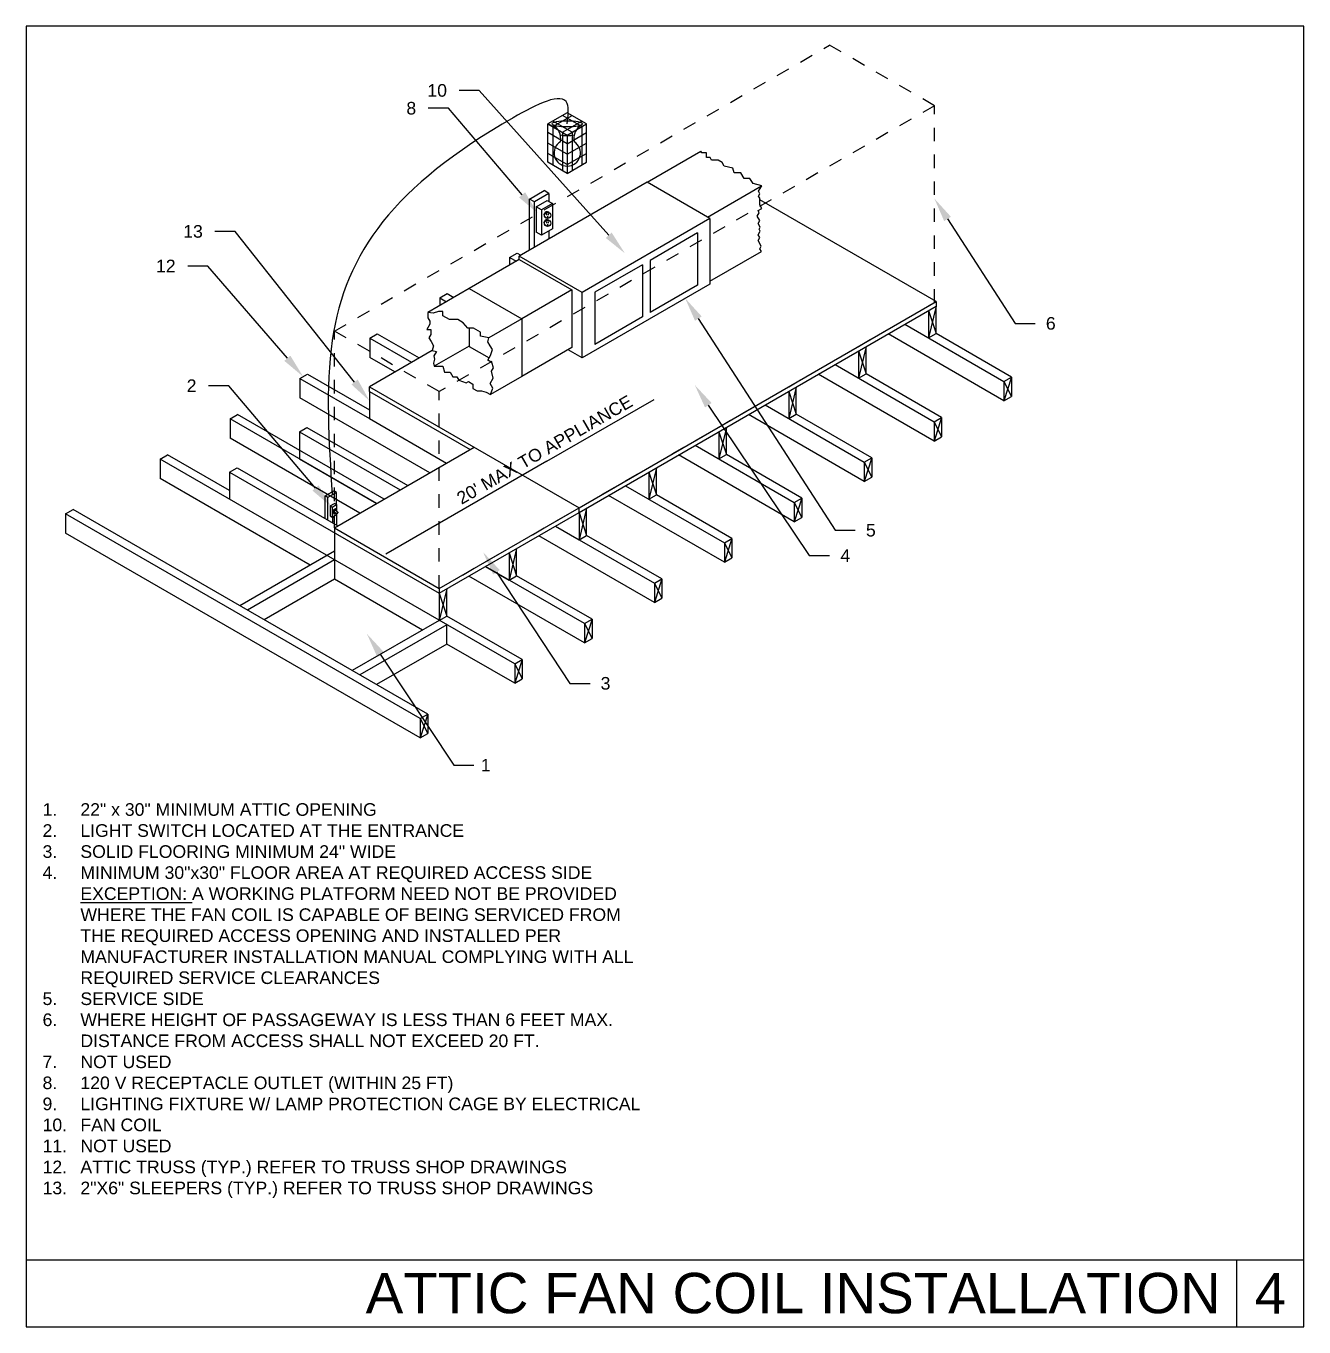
# Model space of a CAD drawing. Header units: inches. Extents: x -22 to 145, y -20 to 61.
# Drawn here: x 9.62 to 19.12, y -19.35 to -9.68 of the extents above; entities that cross this region are included whole.
import ezdxf
from ezdxf import colors
from ezdxf.entities.mleader import LeaderData, LeaderLine
from ezdxf.enums import TextEntityAlignment as Align
from ezdxf.math import Vec2, Vec3

# ---------------------------------------------------------------- set-up
doc = ezdxf.new("R2010")
doc.units = ezdxf.units.IN
doc.header["$MEASUREMENT"] = 0
doc.linetypes.add('DASHEDX2', pattern=[1.5, 1, -0.5])
for name, color, linetype in [('1-MECH_EQUIP', 5, 'Continuous'), ('GEC_BORDER', 2, 'Continuous'), ('M-DET-MEDIUM', 3, 'Continuous'), ('M-DET-THIN', 9, 'Continuous'), ('M-DET-TXT', 2, 'Continuous'), ('M-DET-WIDE', 255, 'Continuous')]:
    doc.layers.add(name, color=color, linetype=linetype)
doc.styles.add('ARC-TEXT', font='arial.ttf', dxfattribs={"width": 1.00018, "height": 0.0938})
doc.styles.get("Standard").update_dxf_attribs({"font": 'arial.ttf'})
doc.styles.add('TITLE1', font='arial.ttf')

msp = doc.modelspace()

# ---------------------------------------------------------------- linework, layer by layer
at = {"layer": '1-MECH_EQUIP', "color": 1, "linetype": 'DASHEDX2', "ltscale": 0.05}
msp.add_line((12.69114, -13.86092), (16.37174, -11.73592), dxfattribs=at)
at = {"layer": 'GEC_BORDER', "color": 3}
for p, q in [((9.61928, -18.85), (19.11928, -18.85)), ((18.61928, -19.35), (18.61928, -18.85))]:
    msp.add_line(p, q, dxfattribs=at)
at = {"layer": 'GEC_BORDER', "color": 5}
msp.add_line((18.61928, -19.35), (18.61928, -18.85), dxfattribs=at)
at = {"layer": 'GEC_BORDER', "color": 3}
msp.add_lwpolyline([(19.11928, -9.68), (9.61928, -9.68), (9.61928, -19.35), (19.11928, -19.35)], close=True, dxfattribs=at)
at = {"layer": 'M-DET-MEDIUM'}
for p, q in [((13.57076, -10.44881), (13.64265, -10.49031)), ((14.23562, -10.84126), (14.63672, -10.60968)), ((14.64227, -10.62303), (14.63672, -10.60968)), ((14.67835, -10.62303), (14.64227, -10.62303)), ((14.67835, -10.65684), (14.67835, -10.62303)), ((14.70446, -10.65684), (14.67835, -10.65684)), ((14.71608, -10.67696), (14.70446, -10.65684)), ((14.76412, -10.67696), (14.71608, -10.67696)), ((14.79313, -10.69371), (14.76412, -10.67696)), ((14.80958, -10.7222), (14.79313, -10.69371)), ((14.87355, -10.73777), (14.80958, -10.7222)), ((14.88257, -10.77085), (14.87355, -10.73777)), ((14.93418, -10.77085), (14.88257, -10.77085)), ((14.95802, -10.81215), (14.93418, -10.77085)), ((15.00081, -10.81215), (14.95802, -10.81215)), ((15.02364, -10.8517), (15.00081, -10.81215)), ((13.36266, -10.96586), (13.47092, -10.90336)), ((13.50635, -10.92382), (13.3981, -10.98632)), ((13.50635, -10.92382), (13.47092, -10.90336)), ((13.50635, -10.92382), (13.50635, -10.98454)), ((14.68467, -11.10051), (15.08576, -10.86894)), ((15.08845, -10.86739), (15.02364, -10.8517)), ((15.06456, -10.90877), (15.08845, -10.86739)), ((15.07523, -10.92725), (15.06456, -10.90877)), ((13.36266, -11.34526), (13.36266, -10.96586)), ((13.3981, -10.98632), (13.36266, -10.96586)), ((13.3981, -11.3248), (13.3981, -10.98632)), ((13.4115, -11.02382), (13.49295, -10.9768)), ((13.53367, -11.00031), (13.45223, -11.04733)), ((13.49295, -10.9768), (13.53367, -11.00031)), ((13.53367, -11.00031), (13.53367, -11.18839)), ((15.06522, -10.94458), (15.07523, -10.92725)), ((15.07372, -10.95929), (15.06522, -10.94458)), ((15.07372, -10.98552), (15.07372, -10.95929)), ((15.07372, -11.00825), (15.07372, -10.98552)), ((15.0894, -11.0354), (15.07372, -11.00825)), ((13.45223, -11.04733), (13.4115, -11.02382)), ((13.4115, -11.02382), (13.4115, -11.2119)), ((13.45223, -11.04733), (13.45223, -11.23541)), ((13.48515, -11.10726), (13.48119, -11.10498)), ((13.49103, -11.0869), (13.49103, -11.07431)), ((13.50278, -11.0869), (13.50278, -11.07431)), ((13.50866, -11.06654), (13.5047, -11.06425)), ((15.05476, -11.09458), (15.07011, -11.06798)), ((15.07329, -11.12667), (15.05476, -11.09458)), ((15.06083, -11.0519), (15.0894, -11.0354)), ((15.07011, -11.06798), (15.06083, -11.0519)), ((13.45223, -11.23541), (13.4115, -11.2119)), ((13.53367, -11.18839), (13.45223, -11.23541)), ((13.48515, -11.16592), (13.48119, -11.16363)), ((13.49103, -11.14556), (13.49103, -11.13296)), ((13.50278, -11.14556), (13.50278, -11.13296)), ((13.50866, -11.1252), (13.5047, -11.12291)), ((13.50635, -11.20416), (13.50635, -11.2623)), ((15.06077, -11.14835), (15.07329, -11.12667)), ((15.07658, -11.17573), (15.06077, -11.14835)), ((15.06158, -11.23183), (15.07711, -11.20494)), ((15.06841, -11.18987), (15.07658, -11.17573)), ((15.07711, -11.20494), (15.06841, -11.18987)), ((14.61074, -11.21846), (14.25811, -11.42205)), ((14.61074, -11.21846), (14.61074, -11.60631)), ((15.06104, -11.27463), (15.07367, -11.25277)), ((15.0852, -11.31647), (15.06104, -11.27463)), ((15.07367, -11.25277), (15.06158, -11.23183)), ((13.21416, -11.40002), (13.26992, -11.36782)), ((13.21416, -11.40002), (13.21416, -11.45773)), ((13.21416, -11.40002), (13.26414, -11.42888)), ((13.26992, -11.36782), (13.29675, -11.38331)), ((13.28565, -11.41646), (13.28565, -11.38972)), ((14.70298, -11.57653), (15.08576, -11.35553)), ((15.0742, -11.33552), (15.0852, -11.31647)), ((15.08576, -11.35553), (15.0742, -11.33552)), ((13.28565, -11.41646), (12.91241, -11.63195)), ((14.20115, -11.45494), (13.84853, -11.65853)), ((14.20115, -11.45494), (14.20115, -11.84279)), ((14.25811, -11.42205), (14.25811, -11.8099)), ((12.91241, -11.63195), (12.60678, -11.80841)), ((12.69455, -11.70002), (12.75031, -11.66782)), ((12.69455, -11.70002), (12.69455, -11.75773)), ((12.69455, -11.70002), (12.74453, -11.72888)), ((12.75031, -11.66782), (12.80029, -11.69668)), ((12.91241, -11.63011), (13.30439, -11.85642)), ((13.67763, -11.64093), (13.30439, -11.85642)), ((13.84853, -11.65853), (13.84853, -12.04638)), ((14.61074, -11.60631), (14.25811, -11.8099)), ((16.32844, -11.79538), (16.32844, -11.99805)), ((16.3842, -11.72873), (16.3842, -11.76319)), ((16.3842, -11.96586), (16.3842, -11.76319)), ((12.64498, -11.81422), (12.60678, -11.80841)), ((12.60678, -11.80841), (12.60678, -11.84819)), ((12.60678, -11.84819), (12.62148, -11.87364)), ((12.62148, -11.87364), (12.62148, -11.89532)), ((12.68474, -11.80189), (12.64498, -11.81422)), ((12.71865, -11.80189), (12.68474, -11.80189)), ((12.71865, -11.83332), (12.71865, -11.80189)), ((12.76839, -11.86204), (12.71865, -11.83332)), ((12.82927, -11.86204), (12.76839, -11.86204)), ((12.86986, -11.88547), (12.82927, -11.86204)), ((12.90483, -11.92652), (12.86986, -11.88547)), ((13.30439, -11.85642), (13.06035, -11.99731)), ((13.30439, -11.85642), (13.30439, -12.28555)), ((14.20115, -11.84279), (13.84853, -12.04638)), ((12.17493, -12.00002), (12.23069, -11.96782)), ((12.23069, -11.96782), (12.54154, -12.14729)), ((12.62148, -11.89532), (12.59801, -11.93597)), ((12.59801, -11.93597), (12.62928, -11.93597)), ((12.62928, -11.97314), (12.6148, -11.99823)), ((12.62928, -11.93597), (12.62928, -11.97314)), ((12.94574, -11.92652), (12.90483, -11.92652)), ((12.91241, -11.92652), (12.91241, -12.06109)), ((12.99807, -11.95673), (12.94574, -11.92652)), ((12.99807, -11.98619), (12.99807, -11.95673)), ((13.06035, -11.99731), (12.99807, -11.98619)), ((16.88918, -12.46541), (16.02855, -11.96853)), ((16.15293, -11.89672), (16.88918, -12.32179)), ((16.32844, -11.99805), (16.3842, -11.96586)), ((16.94494, -12.2896), (16.3842, -11.96586)), ((12.17493, -12.00002), (12.17493, -12.14364)), ((12.17493, -12.00002), (12.48578, -12.17949)), ((12.6148, -11.99823), (12.63027, -12.02502)), ((12.63027, -12.02502), (12.64897, -12.05741)), ((12.64897, -12.05741), (12.63757, -12.09185)), ((12.91241, -12.05925), (12.65238, -12.20937)), ((12.91241, -12.06109), (13.06183, -12.14689)), ((13.05294, -12.02703), (13.06035, -11.99731)), ((13.07055, -12.05753), (13.05294, -12.02703)), ((13.08658, -12.08529), (13.07055, -12.05753)), ((13.072, -12.12928), (13.08658, -12.08529)), ((13.67763, -12.07006), (13.30439, -12.28555)), ((15.86459, -12.26586), (15.86459, -12.06319)), ((12.3614, -12.2513), (12.17493, -12.14364)), ((12.63757, -12.09185), (12.67096, -12.0992)), ((12.65639, -12.15619), (12.64736, -12.18688)), ((12.67096, -12.0992), (12.65166, -12.13263)), ((12.65166, -12.13263), (12.65639, -12.15619)), ((13.05166, -12.16451), (13.072, -12.12928)), ((13.08181, -12.18191), (13.05166, -12.16451)), ((13.09327, -12.22063), (13.08181, -12.18191)), ((15.80883, -12.09538), (15.80883, -12.29805)), ((11.65531, -12.30002), (11.71108, -12.26782)), ((11.71108, -12.26782), (12.17152, -12.53366)), ((12.64736, -12.18688), (12.65238, -12.20937)), ((12.65238, -12.20937), (12.68796, -12.20774)), ((12.68796, -12.20774), (12.71735, -12.20774)), ((12.71735, -12.20774), (12.73111, -12.25287)), ((12.73111, -12.25287), (12.77198, -12.25287)), ((12.77198, -12.25287), (12.79151, -12.28669)), ((13.07909, -12.24519), (13.09327, -12.22063)), ((13.09254, -12.29702), (13.07909, -12.24519)), ((16.36956, -12.76541), (15.50894, -12.26853)), ((15.63332, -12.19672), (16.36956, -12.62179)), ((15.80883, -12.29805), (15.86459, -12.26586)), ((16.42532, -12.5896), (15.86459, -12.26586)), ((11.65531, -12.30002), (11.65531, -12.44364)), ((11.65531, -12.30002), (12.17152, -12.59805)), ((12.17152, -12.39538), (12.17152, -12.36092)), ((12.79151, -12.28669), (12.82255, -12.28669)), ((12.82255, -12.28669), (12.83774, -12.31299)), ((12.83774, -12.31299), (12.89113, -12.33317)), ((12.89113, -12.33317), (12.90876, -12.323)), ((12.90876, -12.323), (12.94187, -12.34211)), ((12.94187, -12.34211), (12.94187, -12.37471)), ((12.94187, -12.37471), (12.97306, -12.39272)), ((13.06988, -12.33626), (13.09254, -12.29702)), ((13.08998, -12.37108), (13.06988, -12.33626)), ((13.30439, -12.28555), (13.07174, -12.41987)), ((13.07174, -12.41987), (13.08998, -12.37108)), ((15.34497, -12.56586), (15.34497, -12.36319)), ((16.88918, -12.32179), (16.94494, -12.2896)), ((16.88918, -12.32179), (16.88918, -12.46541)), ((16.94494, -12.2896), (16.94494, -12.43322)), ((12.62121, -13.0013), (11.65531, -12.44364)), ((12.17152, -12.39538), (12.17152, -12.59805)), ((12.97306, -12.39272), (13.00474, -12.39272)), ((13.00474, -12.39272), (13.03938, -12.40102)), ((13.03938, -12.40102), (13.07174, -12.41987)), ((15.28921, -12.39538), (15.28921, -12.59805)), ((16.88918, -12.46541), (16.94494, -12.43322)), ((11.1357, -12.60002), (11.19146, -12.56782)), ((12.28173, -13.19729), (11.19146, -12.56782)), ((15.84995, -13.06541), (14.98932, -12.56853)), ((15.1137, -12.49672), (15.84995, -12.92179)), ((15.28921, -12.59805), (15.34497, -12.56586)), ((15.90571, -12.8896), (15.34497, -12.56586)), ((12.22597, -13.22949), (11.1357, -12.60002)), ((11.1357, -12.60002), (11.1357, -12.74364)), ((11.65191, -12.69538), (11.70767, -12.66319)), ((14.82536, -12.86586), (14.82536, -12.66319)), ((16.36956, -12.62179), (16.42532, -12.5896)), ((16.36956, -12.62179), (16.36956, -12.76541)), ((16.42532, -12.5896), (16.42532, -12.73322)), ((11.65191, -12.69538), (11.65191, -12.89805)), ((14.7696, -12.69538), (14.7696, -12.89805)), ((16.36956, -12.76541), (16.42532, -12.73322)), ((11.91171, -13.41092), (12.95094, -12.81092)), ((14.59408, -12.79672), (15.33033, -13.22179)), ((10.61608, -12.90002), (10.67184, -12.86782)), ((13.25187, -14.42179), (10.61608, -12.90002)), ((10.61608, -12.90002), (10.61608, -13.04364)), ((11.13229, -13.13366), (10.67184, -12.86782)), ((15.33033, -13.36541), (14.46971, -12.86853)), ((14.7696, -12.89805), (14.82536, -12.86586)), ((15.38609, -13.1896), (14.82536, -12.86586)), ((15.84995, -12.92179), (15.90571, -12.8896)), ((15.84995, -12.92179), (15.84995, -13.06541)), ((15.90571, -12.8896), (15.90571, -13.03322)), ((11.73157, -13.68767), (10.61608, -13.04364)), ((11.13229, -12.99538), (11.18805, -12.96319)), ((11.13229, -12.99538), (11.13229, -13.19805)), ((14.24998, -12.99538), (14.24998, -13.19805)), ((14.30574, -13.16586), (14.30574, -12.96319)), ((15.84995, -13.06541), (15.90571, -13.03322)), ((14.07447, -13.09672), (14.81072, -13.52179)), ((14.81072, -13.66541), (13.95009, -13.16853)), ((14.24998, -13.19805), (14.30574, -13.16586)), ((14.86648, -13.4896), (14.30574, -13.16586)), ((15.33033, -13.22179), (15.38609, -13.1896)), ((15.33033, -13.22179), (15.33033, -13.36541)), ((15.38609, -13.1896), (15.38609, -13.33322)), ((9.91393, -13.3054), (9.96969, -13.27321)), ((12.54972, -14.82717), (9.91393, -13.3054)), ((9.91393, -13.3054), (9.91393, -13.44902)), ((12.60548, -14.79498), (9.96969, -13.27321)), ((12.69114, -13.86092), (13.73037, -13.26092)), ((12.69114, -13.89538), (13.73037, -13.29538)), ((13.73037, -13.29538), (13.73037, -13.26092)), ((13.73037, -13.29538), (13.73037, -13.49805)), ((13.78613, -13.46586), (13.78613, -13.26319)), ((15.33033, -13.36541), (15.38609, -13.33322)), ((11.91171, -13.41092), (11.91171, -13.44538)), ((11.91171, -13.41092), (12.69114, -13.86092)), ((12.54972, -14.97079), (9.91393, -13.44902)), ((11.91171, -13.44538), (11.91171, -13.79167)), ((14.2911, -13.96541), (13.43048, -13.46853)), ((13.73037, -13.49805), (13.78613, -13.46586)), ((13.73037, -13.49805), (14.2911, -13.82179)), ((14.34686, -13.7896), (13.78613, -13.46586)), ((14.81072, -13.52179), (14.86648, -13.4896)), ((14.81072, -13.52179), (14.81072, -13.66541)), ((14.86648, -13.4896), (14.86648, -13.63322)), ((11.91171, -13.58366), (11.20956, -13.98905)), ((13.21075, -13.59538), (13.21075, -13.79805)), ((13.26651, -13.76586), (13.26651, -13.56319)), ((14.81072, -13.66541), (14.86648, -13.63322)), ((11.91171, -13.64805), (11.26532, -14.02124)), ((13.77148, -14.12179), (13.03524, -13.69672)), ((11.91171, -13.79167), (11.3897, -14.09305)), ((12.56676, -14.16986), (11.91171, -13.79167)), ((13.77148, -14.26541), (12.91086, -13.76853)), ((13.21075, -13.79805), (13.26651, -13.76586)), ((13.82725, -14.0896), (13.26651, -13.76586)), ((14.2911, -13.82179), (14.34686, -13.7896)), ((14.2911, -13.82179), (14.2911, -13.96541)), ((14.34686, -13.7896), (14.34686, -13.93322)), ((12.69114, -13.86092), (12.69114, -13.89538)), ((12.69114, -13.89538), (12.69114, -14.09805)), ((12.7469, -14.06586), (12.7469, -13.86319)), ((14.2911, -13.96541), (14.34686, -13.93322)), ((12.69114, -14.09805), (12.04475, -14.47124)), ((12.69114, -14.09805), (12.7469, -14.06586)), ((13.30763, -14.3896), (12.7469, -14.06586)), ((13.77148, -14.12179), (13.82725, -14.0896)), ((13.82725, -14.0896), (13.82725, -14.23322)), ((12.7469, -14.13024), (12.10051, -14.50344)), ((12.7469, -14.27386), (12.7469, -14.13024)), ((13.77148, -14.12179), (13.77148, -14.26541)), ((12.7469, -14.27386), (12.22489, -14.57525)), ((13.25187, -14.56541), (12.7469, -14.27386)), ((13.77148, -14.26541), (13.82725, -14.23322)), ((13.25187, -14.42179), (13.30763, -14.3896)), ((13.30763, -14.3896), (13.30763, -14.53322)), ((13.25187, -14.42179), (13.25187, -14.56541)), ((13.25187, -14.56541), (13.30763, -14.53322)), ((12.54972, -14.82717), (12.60548, -14.79498)), ((12.60548, -14.79498), (12.60548, -14.9386)), ((12.54972, -14.82717), (12.54972, -14.97079)), ((12.54972, -14.97079), (12.60548, -14.9386))]:
    msp.add_line(p, q, dxfattribs=at)
at = {"layer": 'M-DET-MEDIUM', "color": 3}
for p, q in [((16.3842, -11.72873), (15.07372, -10.9724)), ((13.73037, -13.26092), (16.3842, -11.72873)), ((13.73037, -13.29538), (16.3842, -11.76319)), ((12.63757, -12.09185), (12.17152, -12.36092)), ((12.17152, -12.36092), (13.73037, -13.26092)), ((12.17152, -12.39538), (12.9211, -12.82815)), ((11.70767, -12.66319), (12.45724, -13.09596)), ((12.17152, -12.59805), (12.74559, -12.92949)), ((12.10159, -13.3013), (11.1357, -12.74364)), ((11.65191, -12.69538), (12.40148, -13.12815)), ((11.65191, -12.89805), (12.22597, -13.22949)), ((11.13229, -12.99538), (12.69114, -13.89538)), ((11.18805, -12.96319), (11.93763, -13.39596)), ((11.84207, -13.17183), (11.90702, -13.13433)), ((11.92828, -13.1466), (11.86333, -13.1841)), ((11.92828, -13.1466), (11.90702, -13.13433)), ((11.92828, -13.23723), (11.92828, -13.1466)), ((11.84207, -13.34079), (11.84207, -13.17183)), ((11.86333, -13.1841), (11.84207, -13.17183)), ((11.86333, -13.35306), (11.86333, -13.1841)), ((11.87957, -13.24661), (11.91204, -13.22786)), ((11.87957, -13.24661), (11.89581, -13.25598)), ((11.87957, -13.24661), (11.87957, -13.32161)), ((11.89581, -13.25598), (11.92828, -13.23723)), ((11.92828, -13.23723), (11.91204, -13.22786)), ((11.92828, -13.23723), (11.92828, -13.28273)), ((11.87957, -13.32161), (11.89581, -13.33098)), ((11.89581, -13.25598), (11.89581, -13.33098)), ((11.89581, -13.33098), (11.92828, -13.31223)), ((11.90462, -13.27568), (11.91991, -13.26685)), ((11.90462, -13.30269), (11.90462, -13.27568)), ((11.90462, -13.30269), (11.90963, -13.2998)), ((11.907, -13.29828), (11.92365, -13.30789)), ((11.90847, -13.28527), (11.92323, -13.27675)), ((11.92365, -13.30324), (11.90847, -13.28527)), ((11.9384, -13.29472), (11.92323, -13.27675)), ((11.92365, -13.30324), (11.9384, -13.29472)), ((11.92365, -13.30789), (11.9384, -13.29937)), ((11.92365, -13.30789), (11.92365, -13.30324)), ((11.92828, -13.30521), (11.92828, -13.31223)), ((11.92828, -13.31223), (11.92828, -13.39056)), ((11.9384, -13.29472), (11.9384, -13.29937)), ((13.55485, -13.39672), (13.73037, -13.49805)), ((13.03524, -13.69672), (13.21075, -13.79805))]:
    msp.add_line(p, q, dxfattribs=at)
at = {"layer": 'M-DET-MEDIUM'}
for centre, radius in [((13.49691, -11.0869), 0.02351), ((13.49691, -11.09899), 0.00283), ((13.49691, -11.14556), 0.02351), ((13.49691, -11.15765), 0.00283)]:
    msp.add_circle(centre, radius, dxfattribs=at)
for centre, radius, start, end in [((13.47369, -10.51794), 0.12068, 349.505901, 59.673721), ((13.8116, -10.51794), 0.12068, 120.326279, 190.494099), ((13.64215, -10.62401), 0.09773, 120.6349, 270.292934), ((13.64315, -10.62401), 0.09773, 269.707066, 59.3651), ((13.49295, -11.08461), 0.02351, 60, 240), ((13.49295, -11.14327), 0.02351, 60, 240)]:
    msp.add_arc(centre, radius, start, end, dxfattribs=at)
at = {"layer": 'M-DET-MEDIUM', "color": 3}
for centre, radius, start, end in [((11.90173, -13.33323), 0.00493, 124.733663, 256.590927), ((11.90173, -13.34283), 0.00493, 103.409073, 256.590927), ((11.88487, -13.28919), 0.02392, 325.62198, 34.37802), ((11.90756, -13.32833), 0.00493, 283.409073, 76.590927), ((11.90756, -13.33792), 0.00493, 283.409073, 76.590927), ((11.90756, -13.34751), 0.00493, 283.409073, 76.590927), ((11.89604, -13.28036), 0.02743, 7.563935, 29.508013), ((11.90173, -13.35242), 0.00493, 103.409073, 256.590927), ((11.90173, -13.36201), 0.00493, 103.409073, 256.590927), ((11.90173, -13.37161), 0.00493, 103.409073, 189.622714), ((11.90756, -13.35711), 0.00493, 283.409073, 76.590927), ((11.90756, -13.3667), 0.00493, 283.409073, 76.590927), ((11.90756, -13.37629), 0.00493, 306.05701, 76.590927)]:
    msp.add_arc(centre, radius, start, end, dxfattribs=at)
at = {"layer": 'M-DET-MEDIUM'}
msp.add_ellipse((13.64265, -10.4073), major_axis=(0.11251, 0), ratio=0.205868, dxfattribs=at)
msp.add_ellipse((13.64265, -10.47151), major_axis=(0.07707, 0), ratio=0.2987347, start_param=3.9731494, end_param=5.4516286, dxfattribs=at)
msp.add_spline([(13.64265, -10.4073), (13.64265, -10.25632), (13.2409, -10.36196), (11.89581, -12.01638), (11.89581, -13.16535)], degree=3, dxfattribs=at)
at = {"layer": 'M-DET-THIN', "linetype": 'DASHEDX2', "ltscale": 0.05}
for p, q in [((11.91171, -11.94745), (15.59232, -9.82245)), ((16.37174, -10.27245), (15.59232, -9.82245)), ((16.37174, -10.27245), (12.69114, -12.39745)), ((16.37174, -11.73592), (16.37174, -10.27245)), ((11.91171, -13.41092), (11.91171, -11.94745)), ((12.69114, -12.39745), (11.91171, -11.94745)), ((12.69114, -13.86092), (12.69114, -12.39745))]:
    msp.add_line(p, q, dxfattribs=at)
at = {"layer": 'M-DET-THIN', "color": 9}
for p, q in [((13.64265, -10.3243), (13.49888, -10.4073)), ((13.53482, -10.42805), (13.67859, -10.34505)), ((13.75047, -10.42805), (13.60671, -10.34505)), ((13.78641, -10.4073), (13.64265, -10.3243)), ((13.49888, -10.4073), (13.64265, -10.49031)), ((13.49888, -10.69249), (13.49888, -10.4073)), ((13.57076, -10.44881), (13.49888, -10.4073)), ((13.67859, -10.46956), (13.53482, -10.38655)), ((13.53482, -10.42805), (13.53482, -10.71324)), ((13.60671, -10.46956), (13.75047, -10.38655)), ((13.64265, -10.49031), (13.78641, -10.4073)), ((13.75047, -10.42805), (13.75047, -10.71324)), ((13.78641, -10.69249), (13.78641, -10.4073)), ((13.64265, -10.55569), (13.49888, -10.47269)), ((13.60671, -10.46956), (13.60671, -10.75474)), ((13.64265, -10.55569), (13.78641, -10.47269)), ((13.64265, -10.49031), (13.64265, -10.77549)), ((13.67859, -10.46956), (13.67859, -10.75474)), ((13.64265, -10.6329), (13.49888, -10.5499)), ((13.64265, -10.7101), (13.49888, -10.6271)), ((13.64265, -10.6329), (13.78641, -10.5499)), ((13.64265, -10.7101), (13.78641, -10.6271)), ((13.64265, -10.77549), (13.49888, -10.69249)), ((13.64265, -10.77549), (13.78641, -10.69249)), ((16.3842, -11.76319), (16.32844, -11.99805)), ((16.32844, -11.79538), (16.3842, -11.96586)), ((15.86459, -12.06319), (15.80883, -12.29805)), ((15.80883, -12.09538), (15.86459, -12.26586)), ((15.34497, -12.36319), (15.28921, -12.59805)), ((16.94494, -12.2896), (16.88918, -12.46541)), ((16.88918, -12.32179), (16.94494, -12.43322)), ((15.28921, -12.39538), (15.34497, -12.56586)), ((14.82536, -12.66319), (14.7696, -12.89805)), ((16.42532, -12.5896), (16.36956, -12.76541)), ((16.36956, -12.62179), (16.42532, -12.73322)), ((14.7696, -12.69538), (14.82536, -12.86586)), ((15.90571, -12.8896), (15.84995, -13.06541)), ((15.84995, -12.92179), (15.90571, -13.03322)), ((14.30574, -12.96319), (14.24998, -13.19805)), ((14.24998, -12.99538), (14.30574, -13.16586)), ((15.38609, -13.1896), (15.33033, -13.36541)), ((15.33033, -13.22179), (15.38609, -13.33322)), ((13.78613, -13.26319), (13.73037, -13.49805)), ((13.73037, -13.29538), (13.78613, -13.46586)), ((14.86648, -13.4896), (14.81072, -13.66541)), ((14.81072, -13.52179), (14.86648, -13.63322)), ((13.26651, -13.56319), (13.21075, -13.79805)), ((13.21075, -13.59538), (13.26651, -13.76586)), ((14.34686, -13.7896), (14.2911, -13.96541)), ((14.2911, -13.82179), (14.34686, -13.93322)), ((12.7469, -13.86319), (12.69114, -14.09805)), ((12.69114, -13.89538), (12.7469, -14.06586)), ((13.82725, -14.0896), (13.77148, -14.26541)), ((13.77148, -14.12179), (13.82725, -14.23322)), ((13.30763, -14.3896), (13.25187, -14.56541)), ((13.25187, -14.42179), (13.30763, -14.53322)), ((12.60548, -14.79498), (12.54972, -14.97079)), ((12.54972, -14.82717), (12.60548, -14.9386))]:
    msp.add_line(p, q, dxfattribs=at)
at = {"layer": 'M-DET-TXT'}
msp.add_line((13.49186, -12.91487), (14.28817, -12.45512), dxfattribs=at)
at = {"layer": 'M-DET-TXT', "color": 2}
msp.add_line((13.49186, -12.91487), (12.29389, -13.60652), dxfattribs=at)
at = {"layer": 'M-DET-WIDE'}
for p, q in [((14.23562, -10.84126), (13.28565, -11.38972)), ((14.70298, -11.11109), (14.23562, -10.84126)), ((14.70298, -11.11109), (13.75301, -11.65955)), ((14.70298, -11.11109), (14.70298, -11.59768)), ((13.75301, -11.65955), (13.28565, -11.38972)), ((13.28565, -11.41462), (13.67763, -11.64093)), ((14.70298, -11.59768), (13.75301, -12.14615)), ((13.67763, -11.64093), (13.67763, -12.07006)), ((13.75301, -12.14615), (13.75301, -11.65955)), ((13.75301, -12.14615), (13.64943, -12.08634))]:
    msp.add_line(p, q, dxfattribs=at)

# ---------------------------------------------------------------- texts
at = {"layer": 'M-DET-TXT'}
msp.add_text("20' MAX TO APPLIANCE", height=0.09375, rotation=30, dxfattribs=at).set_placement((12.85652, -13.23971))
at = {"layer": 'M-DET-TXT', "style": 'TITLE1'}
msp.add_text('4', height=0.3, dxfattribs=at).set_placement((18.86928, -19.1), align=Align.MIDDLE_CENTER)
at = {"layer": 'M-DET-TXT'}
for s, insert, char_height, width, attachment_point, style in [('\\pi-0.28125,l0.375,t0.375;1.^I22" x 30" MINIMUM ATTIC OPENING\\P2.^ILIGHT SWITCH LOCATED AT THE ENTRANCE\\P3.^ISOLID FLOORING MINIMUM 24" WIDE\\P4.^IMINIMUM 30"x30" FLOOR AREA AT REQUIRED ACCESS SIDE\\P^I{\\LEXCEPTION:} A WORKING PLATFORM NEED NOT BE PROVIDED WHERE THE FAN COIL IS CAPABLE OF BEING SERVICED FROM THE REQUIRED ACCESS OPENING AND INSTALLED PER MANUFACTURER INSTALLATION MANUAL COMPLYING WITH ALL REQUIRED SERVICE CLEARANCES\\P5.^ISERVICE SIDE \\P6.^IWHERE HEIGHT OF PASSAGEWAY IS LESS THAN 6 FEET MAX.  DISTANCE FROM ACCESS SHALL NOT EXCEED 20 FT.\\P7.^INOT USED\\P8.^I120 V RECEPTACLE OUTLET (WITHIN 25 FT)\\P9.^ILIGHTING FIXTURE W/ LAMP PROTECTION CAGE BY ELECTRICAL\\P10.^IFAN COIL\\P11.^INOT USED \\P12.^IATTIC TRUSS (TYP.) REFER TO TRUSS SHOP DRAWINGS\\P13.^I2"X6" SLEEPERS (TYP.) REFER TO TRUSS SHOP DRAWINGS', (9.64852, -15.45675), 0.09375, 4.5063936, 1, 'ARC-TEXT'), ('ATTIC FAN COIL INSTALLATION  ', (18.50057, -19.1), 0.3, 9.078125, 6, 'TITLE1')]:
    msp.add_mtext(s, dxfattribs=dict(at, insert=insert, char_height=char_height, width=width, attachment_point=attachment_point, style=style))

# ---------------------------------------------------------------- leaders
ml = msp.add_multileader_mtext('Standard', dxfattribs=at)
ml.set_content('10', color=256)
ml.set_leader_properties()
ml.build(insert=Vec2(0, 0))
ml.multileader.update_dxf_attribs({"text_right_attachment_type": 2, "dogleg_length": 0.36, "arrow_head_size": 0.18})
ctx = ml.context
ctx.base_point, ctx.char_height, ctx.arrow_head_size, ctx.landing_gap_size, ctx.plane_origin = Vec3(12.53346, -10.15936), 0.09375, 0.18, 0.09, Vec3(18.72671, -11.74293)
ctx.right_attachment, ctx.text_align_type = 2, 2
notes = []
notes.append((ctx, [(1, (1, 1, 0), (12.98849, -10.15956), (-1, 0), 0.14988, [(0, [(14.07119, -11.3696)], 0, [])])]))
ctx.mtext.insert, ctx.mtext.defined_height, ctx.mtext.alignment, ctx.mtext.flow_direction = Vec3(12.74861, -10.11169), 0.16728, 3, 5
ml = msp.add_multileader_mtext('Standard', dxfattribs=at)
ml.set_content('8', color=256)
ml.set_leader_properties()
ml.build(insert=Vec2(0, 0))
ml.multileader.update_dxf_attribs({"text_right_attachment_type": 2, "dogleg_length": 0.36, "arrow_head_size": 0.18})
ctx = ml.context
ctx.base_point, ctx.char_height, ctx.arrow_head_size, ctx.landing_gap_size, ctx.plane_origin = Vec3(12.36783, -10.29158), 0.09375, 0.18, 0.09, Vec3(18.4977, -11.87515)
ctx.right_attachment, ctx.text_align_type = 2, 2
notes.append((ctx, [(1, (1, 1, 0), (12.75948, -10.29178), (-1, 0), 0.14988, [(0, [(13.42359, -11.072)], 0, [])])]))
ctx.mtext.insert, ctx.mtext.defined_height, ctx.mtext.alignment, ctx.mtext.flow_direction = Vec3(12.5196, -10.24391), 0.16728, 3, 5
ml = msp.add_multileader_mtext('Standard', dxfattribs=at)
ml.set_content('6', color=256)
ml.set_leader_properties()
ml.build(insert=Vec2(0, 0))
ml.multileader.update_dxf_attribs({"text_right_attachment_type": 2, "dogleg_length": 0.36, "arrow_head_size": 0.18})
ctx = ml.context
ctx.base_point, ctx.char_height, ctx.arrow_head_size, ctx.landing_gap_size, ctx.plane_origin = Vec3(17.12151, -11.89076), 0.09375, 0.18, 0.09, Vec3(20.47965, -11.26081)
ctx.right_attachment, ctx.text_align_type = 2, 2
notes.append((ctx, [(0, (1, 1, 0), (16.97163, -11.89076), (1, 0), 0.14988, [(0, [(16.37174, -10.96248)], 0, [])])]))
ctx.mtext.insert, ctx.mtext.defined_height, ctx.mtext.alignment, ctx.mtext.flow_direction = Vec3(17.27342, -11.84309), 0.16728, 3, 5
ml = msp.add_multileader_mtext('Standard', dxfattribs=at)
ml.set_content('13', color=256)
ml.set_leader_properties()
ml.build(insert=Vec2(0, 0))
ml.multileader.update_dxf_attribs({"text_right_attachment_type": 2, "dogleg_length": 0.36, "arrow_head_size": 0.18})
ctx = ml.context
ctx.base_point, ctx.char_height, ctx.arrow_head_size, ctx.landing_gap_size, ctx.plane_origin = Vec3(10.71808, -11.20729), 0.09375, 0.18, 0.09, Vec3(16.91165, -12.79085)
ctx.right_attachment, ctx.text_align_type = 2, 2
notes.append((ctx, [(1, (1, 1, 0), (11.17343, -11.20748), (-1, 0), 0.14988, [(0, [(12.17388, -12.46742)], 0, [])])]))
ctx.mtext.insert, ctx.mtext.defined_height, ctx.mtext.alignment, ctx.mtext.flow_direction = Vec3(10.93355, -11.15958), 0.16728, 3, 5
ml = msp.add_multileader_mtext('Standard', dxfattribs=at)
ml.set_content('12', color=256)
ml.set_leader_properties()
ml.build(insert=Vec2(0, 0))
ml.multileader.update_dxf_attribs({"text_right_attachment_type": 2, "dogleg_length": 0.36, "arrow_head_size": 0.18})
ctx = ml.context
ctx.base_point, ctx.char_height, ctx.arrow_head_size, ctx.landing_gap_size, ctx.plane_origin = Vec3(10.51693, -11.46358), 0.09375, 0.18, 0.09, Vec3(16.70953, -13.04714)
ctx.right_attachment, ctx.text_align_type = 2, 2
notes.append((ctx, [(1, (1, 1, 0), (10.97131, -11.46377), (-1, 0), 0.14988, [(0, [(11.67939, -12.28612)], 0, [])])]))
ctx.mtext.insert, ctx.mtext.defined_height, ctx.mtext.alignment, ctx.mtext.flow_direction = Vec3(10.73144, -11.4167), 0.16728, 3, 5
ml = msp.add_multileader_mtext('Standard', dxfattribs=at)
ml.set_content('5', color=256)
ml.set_leader_properties()
ml.build(insert=Vec2(0, 0))
ml.multileader.update_dxf_attribs({"text_right_attachment_type": 2, "dogleg_length": 0.36, "arrow_head_size": 0.18})
ctx = ml.context
ctx.base_point, ctx.char_height, ctx.arrow_head_size, ctx.landing_gap_size, ctx.plane_origin = Vec3(15.78369, -13.42823), 0.09375, 0.18, 0.09, Vec3(19.14182, -12.79828)
ctx.right_attachment, ctx.text_align_type = 2, 2
notes.append((ctx, [(0, (1, 1, 0), (15.63381, -13.42823), (1, 0), 0.14988, [(0, [(14.51935, -11.7037)], 0, [])])]))
ctx.mtext.insert, ctx.mtext.defined_height, ctx.mtext.alignment, ctx.mtext.flow_direction = Vec3(15.93585, -13.38056), 0.16728, 3, 5
ml = msp.add_multileader_mtext('Standard', dxfattribs=at)
ml.set_content('2', color=256)
ml.set_leader_properties()
ml.build(insert=Vec2(0, 0))
ml.multileader.update_dxf_attribs({"text_right_attachment_type": 2, "dogleg_length": 0.36, "arrow_head_size": 0.18})
ctx = ml.context
ctx.base_point, ctx.char_height, ctx.arrow_head_size, ctx.landing_gap_size, ctx.plane_origin = Vec3(10.73442, -12.35362), 0.09375, 0.18, 0.09, Vec3(16.86461, -13.93718)
ctx.right_attachment, ctx.text_align_type = 2, 2
notes.append((ctx, [(1, (1, 1, 0), (11.12639, -12.35381), (-1, 0), 0.14988, [(0, [(11.88769, -13.25129)], 0, [])])]))
ctx.mtext.insert, ctx.mtext.defined_height, ctx.mtext.alignment, ctx.mtext.flow_direction = Vec3(10.88651, -12.30675), 0.16728, 3, 5
ml = msp.add_multileader_mtext('Standard', dxfattribs=at)
ml.set_content('4', color=256)
ml.set_leader_properties()
ml.build(insert=Vec2(0, 0))
ml.multileader.update_dxf_attribs({"text_right_attachment_type": 2, "dogleg_length": 0.36, "arrow_head_size": 0.18})
ctx = ml.context
ctx.base_point, ctx.char_height, ctx.arrow_head_size, ctx.landing_gap_size, ctx.plane_origin = Vec3(15.59133, -13.61628), 0.09375, 0.18, 0.09, Vec3(18.94947, -12.98633)
ctx.right_attachment, ctx.text_align_type = 2, 2
notes.append((ctx, [(0, (1, 1, 0), (15.44146, -13.61628), (1, 0), 0.14988, [(0, [(14.59104, -12.34908)], 0, [])])]))
ctx.mtext.insert, ctx.mtext.defined_height, ctx.mtext.alignment, ctx.mtext.flow_direction = Vec3(15.74618, -13.56941), 0.16728, 3, 5
ml = msp.add_multileader_mtext('Standard', dxfattribs=at)
ml.set_content('3', color=256)
ml.set_leader_properties()
ml.build(insert=Vec2(0, 0))
ml.multileader.update_dxf_attribs({"text_right_attachment_type": 2, "dogleg_length": 0.36, "arrow_head_size": 0.18})
ctx = ml.context
ctx.base_point, ctx.char_height, ctx.arrow_head_size, ctx.landing_gap_size, ctx.plane_origin = Vec3(13.81216, -14.5665), 0.09375, 0.18, 0.09, Vec3(17.1703, -13.93654)
ctx.right_attachment, ctx.text_align_type = 2, 2
notes.append((ctx, [(0, (1, 1, 0), (13.66228, -14.5665), (1, 0), 0.14988, [(0, [(13.01676, -13.59009)], 0, [])])]))
ctx.mtext.insert, ctx.mtext.defined_height, ctx.mtext.alignment, ctx.mtext.flow_direction = Vec3(13.96355, -14.51879), 0.16728, 3, 5
ml = msp.add_multileader_mtext('Standard', dxfattribs=at)
ml.set_content('1', color=256)
ml.set_leader_properties()
ml.build(insert=Vec2(0, 0))
ml.multileader.update_dxf_attribs({"text_right_attachment_type": 2, "dogleg_length": 0.36, "arrow_head_size": 0.18})
ctx = ml.context
ctx.base_point, ctx.char_height, ctx.arrow_head_size, ctx.landing_gap_size, ctx.plane_origin = Vec3(12.9486, -15.17404), 0.09375, 0.18, 0.09, Vec3(16.30674, -14.54408)
ctx.right_attachment, ctx.text_align_type = 2, 2
notes.append((ctx, [(0, (1, 1, 0), (12.79873, -15.17404), (1, 0), 0.14988, [(0, [(12.1532, -14.19763)], 0, [])])]))
ctx.mtext.insert, ctx.mtext.defined_height, ctx.mtext.alignment, ctx.mtext.flow_direction = Vec3(13.07314, -15.12716), 0.16728, 3, 5
for ctx, leaders in notes:
    for number, flags, end, landing, length, lines in leaders:
        leader = LeaderData()
        leader.index, (leader.has_last_leader_line, leader.has_dogleg_vector, leader.attachment_direction) = number, flags
        leader.last_leader_point, leader.dogleg_vector, leader.dogleg_length = Vec3(end), Vec3(landing), length
        for number, points, colour, breaks in lines:
            line = LeaderLine()
            line.index, line.vertices, line.color, line.breaks = number, Vec3.list(points), colors.encode_raw_color(colour), breaks
            leader.lines.append(line)
        ctx.leaders.append(leader)

doc.saveas('drawing.dxf')
